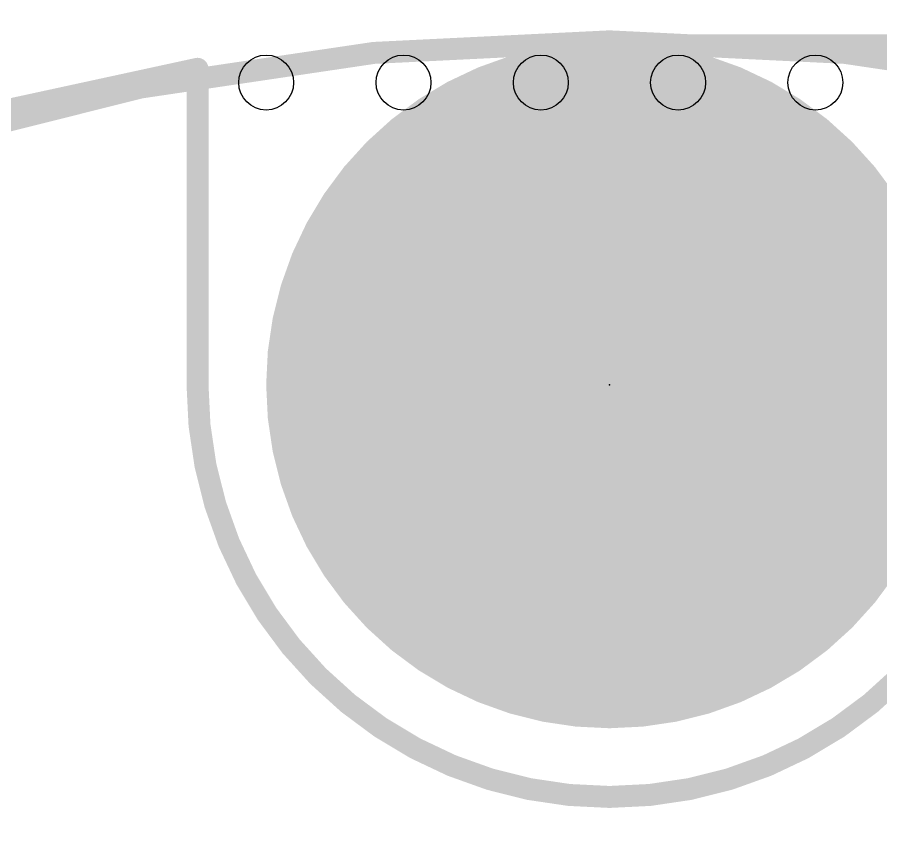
# Model space of a CAD drawing. Extents: x -17 to 92, y -61 to 85.
# Drawn here: x 22.46 to 30.45, y 42.87 to 50.39 of the extents above; entities that cross this region are included whole.
import ezdxf

# ---------------------------------------------------------------- set-up
doc = ezdxf.new("R2010")
doc.units = 0
for name, color, linetype in [('1', 12, 'CONTINUOUS'), ('16', 132, 'CONTINUOUS'), ('17', 110, 'CONTINUOUS'), ('20', 31, 'CONTINUOUS'), ('21', 41, 'CONTINUOUS'), ('23', 53, 'CONTINUOUS'), ('47', 253, 'CONTINUOUS')]:
    doc.layers.add(name, color=color, linetype=linetype)

# ---------------------------------------------------------------- blocks, each defined once
blk = doc.blocks.new('ROUNDP')
at = {"const_width": 0.5}
blk.add_lwpolyline([(0, -0.25, 1), (0, 0.25, 1), (0, -0.25)], format="xyb", dxfattribs=at)

msp = doc.modelspace()

# ---------------------------------------------------------------- linework, layer by layer
at = {"layer": '1', "const_width": 0.2032}
for points in [[(27.94, 54.991, 0.4142), (0.889, 27.94)], [(0.889, 27.94, 2.4102), (28.0035, 54.991)], [(27.94, 52.705, 2.4142), (52.705, 27.94)], [(52.705, 27.94, 0.4142), (27.94, 52.705)]]:
    msp.add_lwpolyline(points, format="xyb", dxfattribs=at)
at = {"layer": '16', "const_width": 0.2032}
for points in [[(27.8765, 54.991, 2.4102), (54.991, 27.94)], [(54.991, 27.94, 0.4142), (27.94, 54.991)]]:
    msp.add_lwpolyline(points, format="xyb", dxfattribs=at)
at = {"layer": '20'}
for points, const_width in [([(44.3611, 49.4411, 0.3395), (11.5189, 49.4411)], 0.2032), ([(24.13, 49.911, 0.3201), (5.969, 31.75)], 0.2032), ([(24.1808, 49.911, 1), (24.0792, 49.911)], 0.1016), ([(24.1384, 49.8609, 1), (24.1216, 49.9611)], 0.1016), ([(24.13, 46.99, 0.4142), (27.94, 43.18)], 0.2032), ([(24.1808, 46.99, 1), (24.0792, 46.99)], 0.1016), ([(24.0792, 46.99, 1), (24.1808, 46.99)], 0.1016), ([(27.94, 43.18, 0.4142), (31.75, 46.99)], 0.2032), ([(27.94, 43.2308, 1), (27.94, 43.1292)], 0.1016), ([(27.94, 43.1292, 1), (27.94, 43.2308)], 0.1016)]:
    msp.add_lwpolyline(points, format="xyb", dxfattribs=dict(at, const_width=const_width))
at = {"layer": '20', "const_width": 0.2032}
msp.add_lwpolyline([(24.13, 46.99), (24.13, 49.911)], dxfattribs=at)
at = {"layer": '20'}
for centre in [(24.765, 49.784), (26.035, 49.784), (27.305, 49.784), (28.575, 49.784), (29.845, 49.784)]:
    msp.add_circle(centre, 0.254, dxfattribs=at)
at = {"layer": '21', "const_width": 0.2032}
for points in [[(27.94, 0.889, 1), (27.94, 54.991, 1), (27.94, 0.889)], [(27.94, 5.715, 1), (27.94, 50.165, 1), (27.94, 5.715)]]:
    msp.add_lwpolyline(points, format="xyb", dxfattribs=at)
at = {"layer": '23'}
msp.add_point((27.94, 46.99), dxfattribs=at)
at = {"layer": '47', "const_width": 0.13}
for points in [[(27.94, 50.165), (61.64, 50.165)], [(27.94, 46.99), (37.51, 46.99)]]:
    msp.add_lwpolyline(points, dxfattribs=at)
at = {"layer": '47', "const_width": 0.065}
for points in [[(27.94, 50.1975, 1), (27.94, 50.1325)], [(27.94, 47.0225, 1), (27.94, 46.9575)]]:
    msp.add_lwpolyline(points, format="xyb", dxfattribs=at)

# ---------------------------------------------------------------- block references
at = {"layer": '17', "xscale": 6.35, "yscale": 6.35}
msp.add_blockref('ROUNDP', (27.94, 46.99), dxfattribs=at)
msp.add_blockref('ROUNDP', (27.94, 46.99), dxfattribs=at)

doc.saveas('drawing.dxf')
